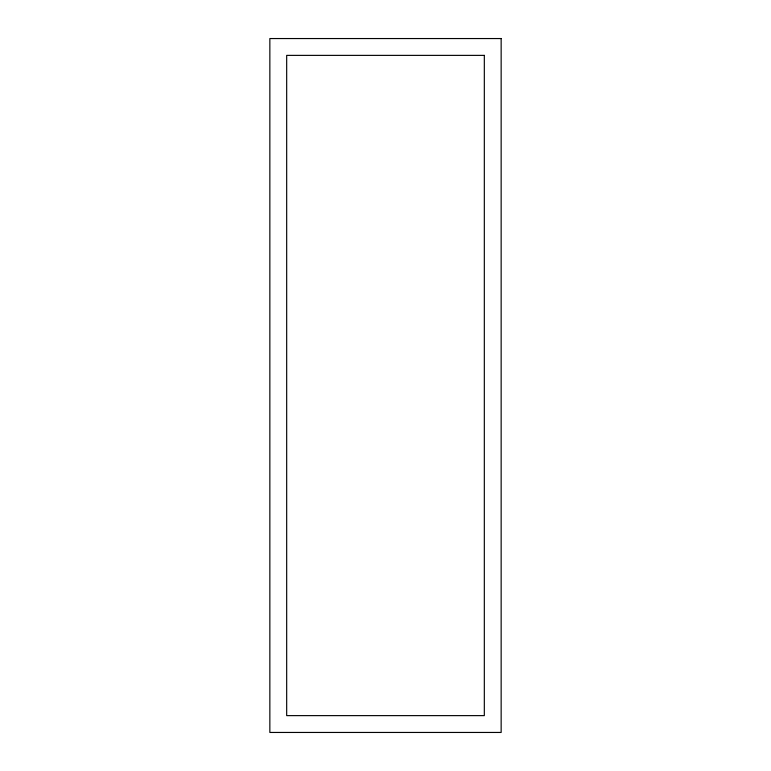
<?xml version="1.0" encoding="UTF-8"?>
<svg xmlns="http://www.w3.org/2000/svg" width="771" height="771" viewBox="0 0 771 771"><rect width="100%" height="100%" fill="white"/><g stroke="black" fill="none" stroke-linecap="round" stroke-linejoin="round"><path stroke-width="1.16" d="M501.15 38.55L269.85 38.55L269.85 732.45L501.15 732.45L501.15 38.55M484.323 55.377L286.677 55.377L286.677 715.623L484.323 715.623L484.323 55.377"/></g></svg>
